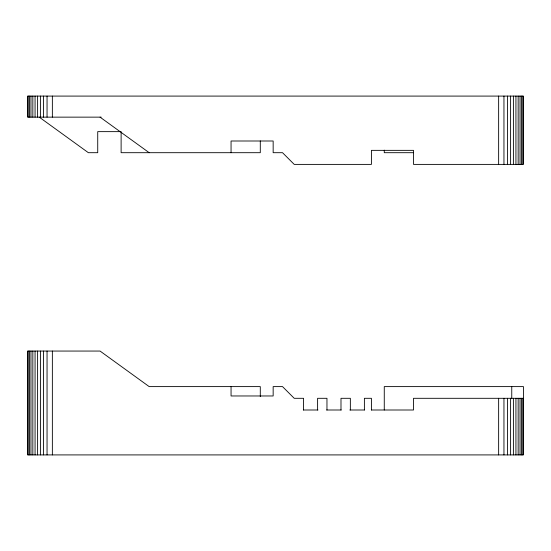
<?xml version="1.0" encoding="UTF-8"?>
<svg xmlns="http://www.w3.org/2000/svg" width="551" height="551" viewBox="0 0 551 551"><rect width="100%" height="100%" fill="white"/><g stroke="black" fill="none" stroke-linecap="round" stroke-linejoin="round"><path stroke-width="0.83" d="M101.157 117.143L27.55 117.143L27.55 96.088L523.45 96.088L523.45 164.391L413.512 164.391L413.512 150.354L371.408 150.354L371.408 164.391L294.213 164.391L282.518 152.696L273.158 152.696L273.158 141.001L231.055 141.001L231.055 152.696M413.505 152.696L384.267 152.696L384.267 150.168M523.45 398.304L413.512 398.304L413.512 409.999L371.353 409.999M303.339 409.999L317.975 409.999M326.585 409.999L341.221 409.999M349.83 409.999L364.466 409.999M100.062 117.143L149.183 152.696M39.245 117.143L88.367 152.696L97.727 152.696L97.727 131.641L121.117 131.641L121.117 152.696L260.292 152.696L260.292 140.904M522.754 96.088L522.754 164.391M522.754 398.304L522.754 454.912M521.522 96.088L521.522 164.391M521.522 398.304L521.522 454.912M520.027 96.088L520.027 164.391M520.027 398.304L520.027 454.912M518.154 96.088L518.154 164.391M518.154 398.304L518.154 454.912M515.936 96.088L515.936 164.391M515.936 398.304L515.936 454.912M513.401 96.088L513.401 164.391M513.401 398.304L513.401 454.912M511.755 386.609L511.755 398.476M510.598 96.088L510.598 164.391M510.598 398.304L510.598 454.912M507.574 96.088L507.574 164.391M507.574 398.304L507.574 454.912M503.951 96.088L503.951 164.391M503.951 398.304L503.951 454.912M498.641 96.088L498.641 164.391M498.641 398.304L498.641 454.912M384.267 409.999L384.267 386.609L523.45 386.609L523.45 454.912L27.55 454.912L27.55 351.056L100.062 351.056L149.183 386.609L260.292 386.609L260.292 396.637M371.408 409.999L371.408 398.304L364.39 398.304L364.39 409.999M350.353 409.999L350.353 398.304L340.993 398.304L340.993 409.999M326.963 409.999L326.963 398.304L317.603 398.304L317.603 409.999M303.567 409.999L303.567 398.304L294.213 398.304L282.518 386.609L273.158 386.609L273.158 395.969L231.055 395.969L231.055 386.609M52.359 96.088L52.359 117.143M52.359 351.056L52.359 454.912M47.049 96.088L47.049 117.143M47.049 351.056L47.049 454.912M43.426 96.088L43.426 117.143M43.426 351.056L43.426 454.912M40.402 96.088L40.402 117.143M40.402 351.056L40.402 454.912M37.599 96.088L37.599 117.143M37.599 351.056L37.599 454.912M35.064 96.088L35.064 117.143M35.064 351.056L35.064 454.912M32.846 96.088L32.846 117.143M32.846 351.056L32.846 454.912M30.973 96.088L30.973 117.143M30.973 351.056L30.973 454.912M29.478 96.088L29.478 117.143M29.478 351.056L29.478 454.912M28.246 96.088L28.246 117.143M28.246 351.056L28.246 454.912"/></g></svg>
